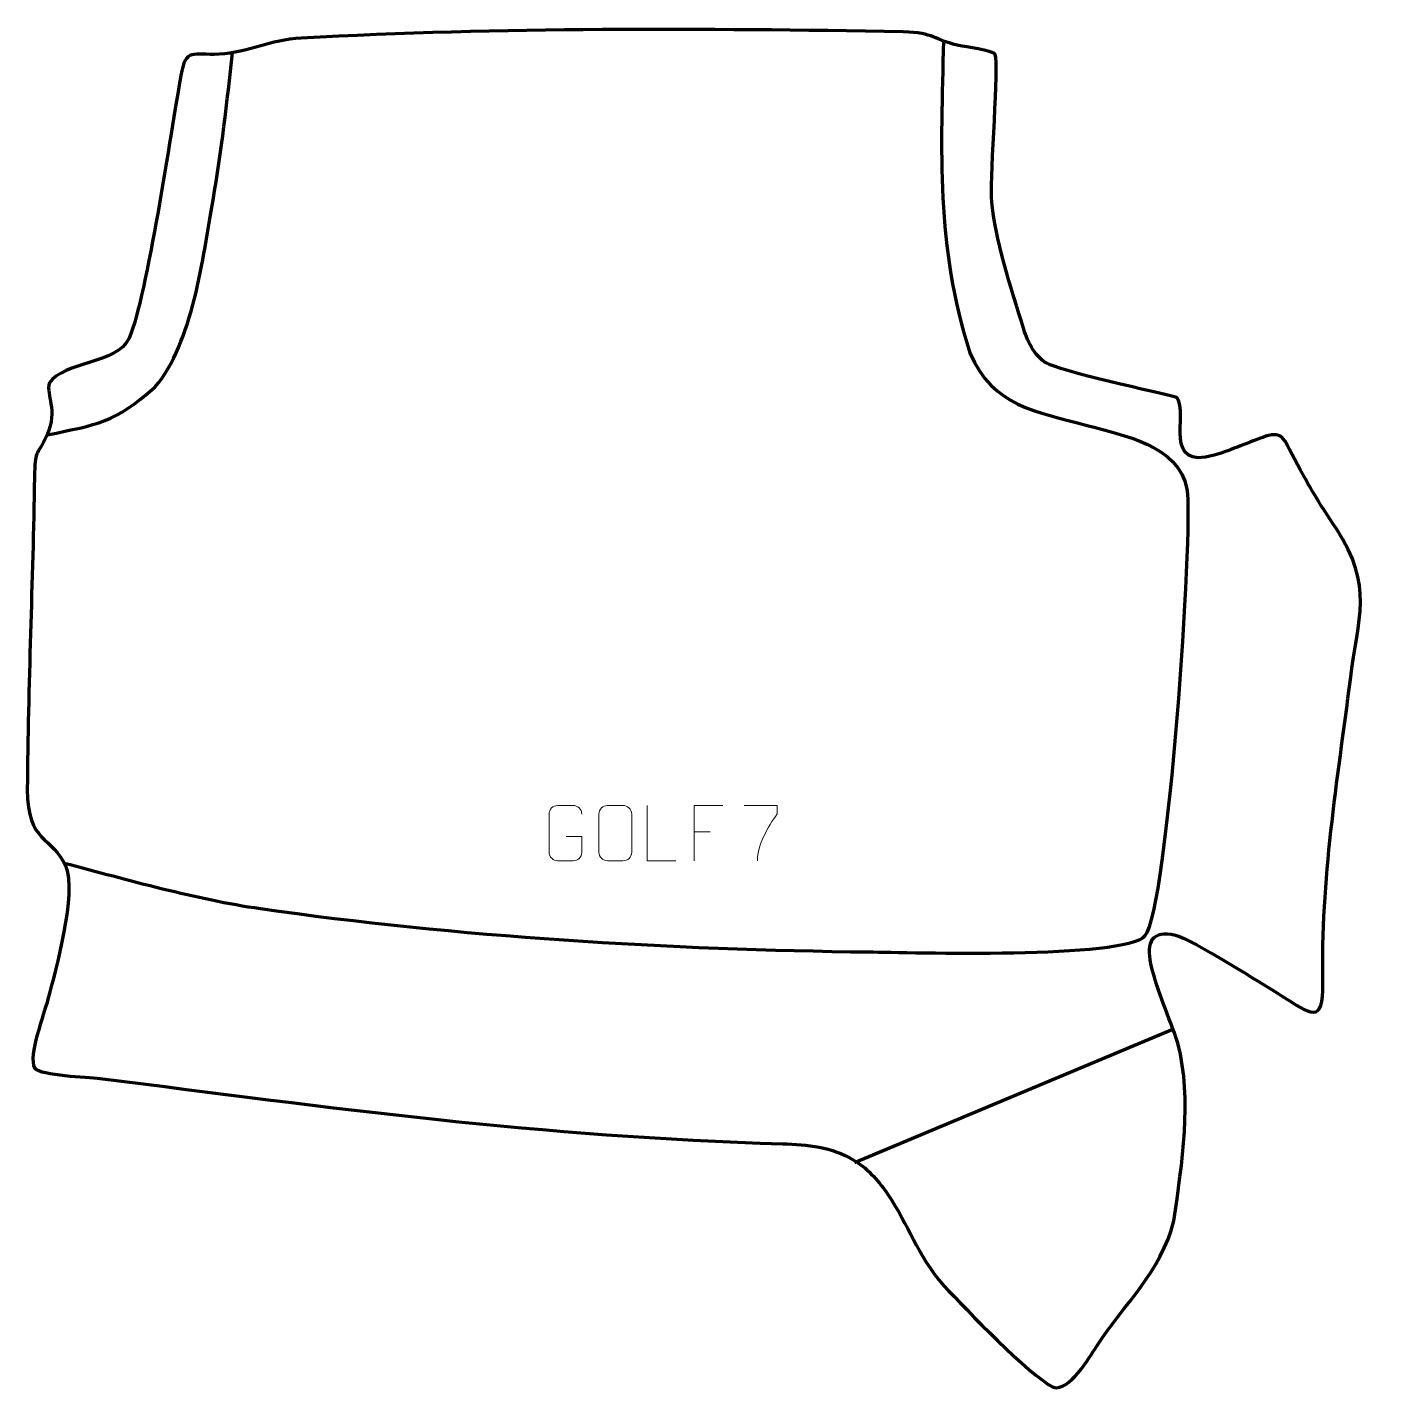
# Model space of a CAD drawing. Header units: millimetres. Extents: x -519 to 90, y 195 to 812.
import ezdxf

# ---------------------------------------------------------------- set-up
doc = ezdxf.new("R2010")
doc.units = ezdxf.units.MM
doc.header["$MEASUREMENT"] = 0
doc.layers.add('layer 1', color=7, linetype='Continuous')
doc.layers.add('layer 2', color=7, linetype='Continuous')

msp = doc.modelspace()

# ---------------------------------------------------------------- linework, layer by layer
at = {"layer": 'layer 1', "color": 142, "lineweight": 158}
for points, knots in [([(-104.5948, 805.4784), (-105.6616, 755.6994), (-108.1171, 713.0911), (-92.652, 664.5867), (-92.652, 664.5867), (-81.9683, 639.9113), (-63.0588, 638.3379), (-39.6056, 631.7266), (-39.6056, 631.7266), (-23.4825, 627.3846), (1.8075, 622.7131), (5.4605, 603.1141), (5.4605, 603.1141), (8.4114, 584.2913), (-3.2449, 413.3967), (-13.5872, 401.0333), (-13.5872, 401.0333), (-22.4302, 390.4622), (-121.1401, 393.4648), (-138.129, 393.6677), (-138.129, 393.6677), (-227.5509, 394.7361), (-324.8934, 400.5623), (-413.3217, 413.2736), (-413.3217, 413.2736), (-442.2719, 417.435), (-472.9278, 426.2245), (-501.9379, 433.8311)], [0, 0, 0, 0, 0.125, 0.125, 0.125, 0.125, 0.25, 0.25, 0.25, 0.25, 0.375, 0.375, 0.375, 0.375, 0.5, 0.5, 0.5, 0.5, 0.625, 0.625, 0.625, 0.625, 0.75, 0.75, 0.75, 0.75, 1, 1, 1, 1]), ([(-509.6569, 627.4812), (-486.6717, 632.2565), (-479.3915, 632.7873), (-460.9997, 649.0437), (-460.9997, 649.0437), (-443.8148, 668.9185), (-439.2346, 707.8706), (-434.7182, 733.5533), (-434.7182, 733.5533), (-430.8323, 755.6503), (-428.4844, 777.9601), (-425.8419, 800.2283)], [0, 0, 0, 0, 0.25, 0.25, 0.25, 0.25, 0.5, 0.5, 0.5, 0.5, 1, 1, 1, 1])]:
    msp.add_open_spline(points, degree=3, knots=knots, dxfattribs=at)
at = {"layer": 'layer 1', "color": 250, "lineweight": 9}
for points, knots in [([(-275.1727, 446.0162), (-275.1727, 446.0162), (-268.0046, 446.0162), (-268.0046, 446.0162), (-268.0046, 446.0162), (-268.0046, 446.0162), (-268.0046, 438.8481), (-268.0046, 438.8481), (-268.0046, 438.8481), (-268.1443, 436.5247), (-269.8215, 435.0451), (-271.9693, 435.0343), (-271.9693, 435.0343), (-274.3011, 435.0347), (-276.6331, 435.0347), (-278.9646, 435.0343), (-278.9646, 435.0343), (-280.8895, 434.9289), (-282.8617, 436.8134), (-282.8505, 438.8307), (-282.8505, 438.8307), (-282.8501, 444.6008), (-282.8501, 450.3705), (-282.8505, 456.1398), (-282.8505, 456.1398), (-282.8463, 458.2779), (-281.0995, 459.9971), (-278.9472, 459.9837), (-278.9472, 459.9837), (-276.6215, 459.9837), (-274.2954, 459.9837), (-271.9693, 459.9837), (-271.9693, 459.9837), (-270.0226, 460.0191), (-268.0312, 458.5276), (-268.0046, 456.0899)], [0, 0, 0, 0, 0.1, 0.1, 0.1, 0.1, 0.2, 0.2, 0.2, 0.2, 0.3, 0.3, 0.3, 0.3, 0.4, 0.4, 0.4, 0.4, 0.5, 0.5, 0.5, 0.5, 0.6, 0.6, 0.6, 0.6, 0.7, 0.7, 0.7, 0.7, 0.8, 0.8, 0.8, 0.8, 1, 1, 1, 1]), ([(-256.4027, 459.9831), (-254.077, 459.9831), (-251.7509, 459.9831), (-249.4248, 459.9831), (-249.4248, 459.9831), (-247.4782, 460.0187), (-245.4868, 458.5271), (-245.4601, 456.0895), (-245.4601, 456.0895), (-245.4605, 450.3426), (-245.4605, 444.5953), (-245.4601, 438.8476), (-245.4601, 438.8476), (-245.5999, 436.5242), (-247.2771, 435.0446), (-249.4248, 435.0338), (-249.4248, 435.0338), (-251.7567, 435.0342), (-254.0886, 435.0342), (-256.4201, 435.0338), (-256.4201, 435.0338), (-258.3451, 434.9284), (-260.3172, 436.8129), (-260.306, 438.8302), (-260.306, 438.8302), (-260.3057, 444.6003), (-260.3057, 450.37), (-260.306, 456.1393), (-260.306, 456.1393), (-260.3018, 458.2774), (-258.5551, 459.9966), (-256.4027, 459.9831)], [0, 0, 0, 0, 0.11111111, 0.11111111, 0.11111111, 0.11111111, 0.22222222, 0.22222222, 0.22222222, 0.22222222, 0.33333333, 0.33333333, 0.33333333, 0.33333333, 0.44444444, 0.44444444, 0.44444444, 0.44444444, 0.55555556, 0.55555556, 0.55555556, 0.55555556, 0.66666667, 0.66666667, 0.66666667, 0.66666667, 0.77777778, 0.77777778, 0.77777778, 0.77777778, 1, 1, 1, 1]), ([(-225.5545, 435.03), (-225.5545, 435.03), (-238.5036, 435.03), (-238.5036, 435.03), (-238.5036, 435.03), (-238.5036, 435.03), (-238.5036, 459.9836), (-238.5036, 459.9836)], [0, 0, 0, 0, 0.33333333, 0.33333333, 0.33333333, 0.33333333, 1, 1, 1, 1]), ([(-204.3177, 459.9911), (-204.3177, 459.9911), (-217.1917, 459.9911), (-217.1917, 459.9911), (-217.1917, 459.9911), (-217.1917, 459.9911), (-217.1917, 435.0375), (-217.1917, 435.0375)], [0, 0, 0, 0, 0.33333333, 0.33333333, 0.33333333, 0.33333333, 1, 1, 1, 1]), ([(-194.5997, 459.9936), (-194.5997, 459.9936), (-179.7836, 459.9936), (-179.7836, 459.9936), (-179.7836, 459.9936), (-179.7839, 458.744), (-179.7839, 457.4944), (-179.7836, 456.2446), (-179.7836, 456.2446), (-183.778, 450.2475), (-188.6932, 442.4139), (-188.6932, 435.0351)], [0, 0, 0, 0, 0.25, 0.25, 0.25, 0.25, 0.5, 0.5, 0.5, 0.5, 1, 1, 1, 1])]:
    msp.add_open_spline(points, degree=3, knots=knots, dxfattribs=at)
msp.add_open_spline([(-217.1917, 448.1114), (-217.1917, 448.1114), (-210.0236, 448.1114), (-210.0236, 448.1114)], degree=3, dxfattribs=at)
at = {"layer": 'layer 1', "color": 142, "lineweight": 158}
msp.add_open_spline([(-144.7722, 298.6521), (-144.7722, 298.6521), (-0.8256, 358.9148), (-0.8256, 358.9148)], degree=3, dxfattribs=at)
at = {"layer": 'layer 2', "color": 242, "lineweight": 158}
msp.add_open_spline([(-449.2611, 789.8512), (-446.9575, 802.5118), (-443.9718, 798.9614), (-431.936, 799.4904), (-431.936, 799.4904), (-418.6288, 800.3629), (-408.9374, 806.016), (-394.8578, 806.7808), (-394.8578, 806.7808), (-304.2603, 811.6788), (-213.5246, 811.2012), (-122.841, 809.6333), (-122.841, 809.6333), (-108.2158, 809.2498), (-109.4941, 806.003), (-97.5968, 803.4616), (-97.5968, 803.4616), (-94.7925, 802.8626), (-82.5025, 801.271), (-81.1524, 799.431), (-81.1524, 799.431), (-79.3797, 794.9973), (-83.4285, 745.7005), (-82.8122, 734.6994), (-82.8122, 734.6994), (-81.5526, 715.8397), (-73.7885, 693.6253), (-68.3128, 675.2739), (-68.3128, 675.2739), (-66.329, 669.177), (-62.9724, 662.0546), (-56.7953, 659.3226), (-56.7953, 659.3226), (-47.2028, 655.08), (0.3844, 644.874), (0.8797, 644.3927), (0.8797, 644.3927), (6.5279, 636.6868), (-5.8633, 611.5218), (17.8526, 618.3029), (17.8526, 618.3029), (26.2845, 620.7974), (33.2921, 624.2425), (41.2094, 626.8492), (41.2094, 626.8492), (48.7718, 629.3391), (49.6977, 625.0192), (53.0556, 618.618), (53.0556, 618.618), (59.6379, 606.0305), (65.0572, 596.7059), (73.1284, 584.972), (73.1284, 584.972), (89.8985, 558.7891), (82.9344, 545.3354), (79.3502, 516.9814), (79.3502, 516.9814), (73.5349, 471.1619), (65.8925, 426.0043), (66.9643, 379.6421), (66.9643, 379.6421), (67.0995, 360.7351), (61.4492, 365.6939), (48.2654, 373.9621), (48.2654, 373.9621), (39.5552, 379.4145), (8.1122, 399.2408), (0.3618, 401.4374), (0.3618, 401.4374), (-10.5278, 403.9693), (-12.699, 398.1158), (-10.8204, 388.4925), (-10.8204, 388.4925), (-7.5705, 374.6586), (-2.8232, 365.3756), (1.3987, 352.5398), (1.3987, 352.5398), (8.0259, 326.5259), (3.1978, 298.5026), (-0.3821, 272.2568), (-0.3821, 272.2568), (-6.3395, 249.0263), (-22.7892, 234.9497), (-35.401, 215.5192), (-35.401, 215.5192), (-38.6384, 210.5313), (-47.7758, 195.0789), (-54.9115, 197.0709), (-54.9115, 197.0709), (-66.2442, 202.7994), (-94.1669, 232.2312), (-104.3535, 242.8789), (-104.3535, 242.8789), (-117.3696, 257.9909), (-119.4648, 269.2919), (-129.8797, 284.5381), (-129.8797, 284.5381), (-134.4903, 291.2875), (-139.5832, 296.4636), (-145.3809, 299.9287), (-145.3809, 299.9287), (-154.828, 305.5748), (-166.2589, 306.8395), (-177.214, 307.1487), (-177.214, 307.1487), (-286.8491, 310.2427), (-380.5962, 323.4068), (-485.8763, 336.6547), (-485.8763, 336.6547), (-491.688, 337.386), (-512.4219, 337.8787), (-515.3556, 341.3727), (-515.3556, 341.3727), (-518.4211, 346.8838), (-511.1251, 365.6444), (-509.3548, 372.4031), (-509.3548, 372.4031), (-505.885, 385.5441), (-496.2397, 420.5139), (-501.2733, 432.3792), (-501.2733, 432.3792), (-507.2749, 446.5262), (-518.646, 442.4671), (-518.6695, 467.3), (-518.6695, 467.3), (-518.3631, 513.9431), (-516.1578, 561.3324), (-515.4289, 608.1817), (-515.4289, 608.1817), (-515.1295, 621.2183), (-514.8907, 616.8376), (-509.6569, 627.4812), (-509.6569, 627.4812), (-504.8421, 638.9981), (-510.2303, 645.3916), (-508.7839, 650.8849), (-508.7839, 650.8849), (-501.9881, 660.7155), (-478.2795, 659.4758), (-472.652, 671.1213), (-472.652, 671.1213), (-464.4152, 690.321), (-453.8134, 764.9329), (-449.2611, 789.8512)], degree=3, knots=[0, 0, 0, 0, 0.02702703, 0.02702703, 0.02702703, 0.02702703, 0.05405405, 0.05405405, 0.05405405, 0.05405405, 0.08108108, 0.08108108, 0.08108108, 0.08108108, 0.10810811, 0.10810811, 0.10810811, 0.10810811, 0.13513514, 0.13513514, 0.13513514, 0.13513514, 0.16216216, 0.16216216, 0.16216216, 0.16216216, 0.18918919, 0.18918919, 0.18918919, 0.18918919, 0.21621622, 0.21621622, 0.21621622, 0.21621622, 0.24324324, 0.24324324, 0.24324324, 0.24324324, 0.27027027, 0.27027027, 0.27027027, 0.27027027, 0.2972973, 0.2972973, 0.2972973, 0.2972973, 0.32432432, 0.32432432, 0.32432432, 0.32432432, 0.35135135, 0.35135135, 0.35135135, 0.35135135, 0.37837838, 0.37837838, 0.37837838, 0.37837838, 0.40540541, 0.40540541, 0.40540541, 0.40540541, 0.43243243, 0.43243243, 0.43243243, 0.43243243, 0.45945946, 0.45945946, 0.45945946, 0.45945946, 0.48648649, 0.48648649, 0.48648649, 0.48648649, 0.51351351, 0.51351351, 0.51351351, 0.51351351, 0.54054054, 0.54054054, 0.54054054, 0.54054054, 0.56756757, 0.56756757, 0.56756757, 0.56756757, 0.59459459, 0.59459459, 0.59459459, 0.59459459, 0.62162162, 0.62162162, 0.62162162, 0.62162162, 0.64864865, 0.64864865, 0.64864865, 0.64864865, 0.67567568, 0.67567568, 0.67567568, 0.67567568, 0.7027027, 0.7027027, 0.7027027, 0.7027027, 0.72972973, 0.72972973, 0.72972973, 0.72972973, 0.75675676, 0.75675676, 0.75675676, 0.75675676, 0.78378378, 0.78378378, 0.78378378, 0.78378378, 0.81081081, 0.81081081, 0.81081081, 0.81081081, 0.83783784, 0.83783784, 0.83783784, 0.83783784, 0.86486486, 0.86486486, 0.86486486, 0.86486486, 0.89189189, 0.89189189, 0.89189189, 0.89189189, 0.91891892, 0.91891892, 0.91891892, 0.91891892, 0.94594595, 0.94594595, 0.94594595, 0.94594595, 1, 1, 1, 1], dxfattribs=at)

doc.saveas('drawing.dxf')
